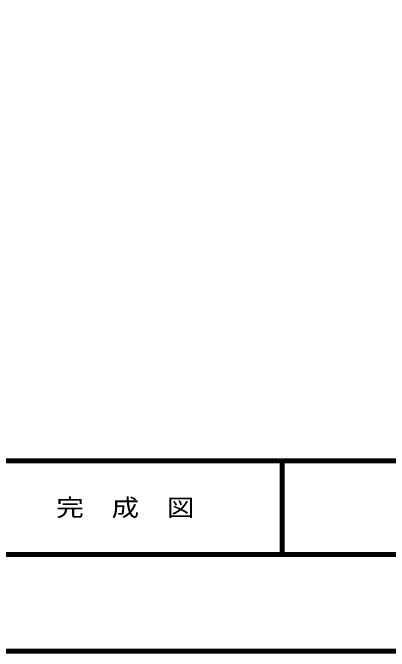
# Model space of a CAD drawing. Header units: millimetres. Extents: x 8300 to 98248, y -10383 to 40000.
# Drawn here: x 81548 to 84174, y 6815 to 11270 of the extents above; entities that cross this region are included whole.
import ezdxf
from ezdxf.enums import TextEntityAlignment as Align

# ---------------------------------------------------------------- set-up
doc = ezdxf.new("R2010")
doc.units = ezdxf.units.MM
doc.header["$LTSCALE"] = 300
doc.layers.add('K他0_その他－１', color=7, linetype='CONTINUOUS')
doc.styles.add('MS PGothic', font='msgothic.ttc', dxfattribs={"width": 1.174649})

# ---------------------------------------------------------------- blocks, each defined once
blk = doc.blocks.new('ZGroup321', base_point=(85632.6, 15724.9))
at = {"layer": 'K他0_その他－１', "color": 150, "linetype": 'Continuous', "lineweight": -3}
for p, q in [((73737.5, 8143.8), (97797.8, 8143.8)), ((83427.6, 8143.8), (83427.6, 7489.8))]:
    blk.add_line(p, q, dxfattribs=at)
for points in [[(73017.5, 24635), (98247.8, 24635), (98247.8, 6814.8), (73017.5, 6814.8)], [(97797.8, 23960), (73737.5, 23960), (73737.5, 7489.8), (97797.8, 7489.8)]]:
    blk.add_lwpolyline(points, close=True, dxfattribs=at)
at = {"layer": 'K他0_その他－１', "color": 150, "lineweight": -3, "style": 'MS PGothic', "width": 1.172162}
blk.add_text('完\u3000成\u3000図', height=120.48, dxfattribs=at).set_placement((82332.6, 7816.8), align=Align.MIDDLE_CENTER)
blk = doc.blocks.new('ZGroup342', base_point=(85632.6, 15724.7))
at = {"layer": 'K他0_その他－１', "color": 150, "linetype": 'Continuous', "lineweight": 90}
for p, q in [((73737.5, 8143.6), (97797.8, 8143.6)), ((83427.6, 8143.6), (83427.6, 7489.6)), ((73737.5, 7489.6), (97797.8, 7489.6)), ((98247.8, 6814.6), (73017.5, 6814.6))]:
    blk.add_line(p, q, dxfattribs=at)

msp = doc.modelspace()

# ---------------------------------------------------------------- block references
at = {"layer": 'K他0_その他－１', "linetype": 'Continuous', "lineweight": 5}
for name, p in [('ZGroup321', (85632.6, 15724.9)), ('ZGroup342', (85632.6, 15724.7))]:
    msp.add_blockref(name, p, dxfattribs=at)

doc.saveas('drawing.dxf')
